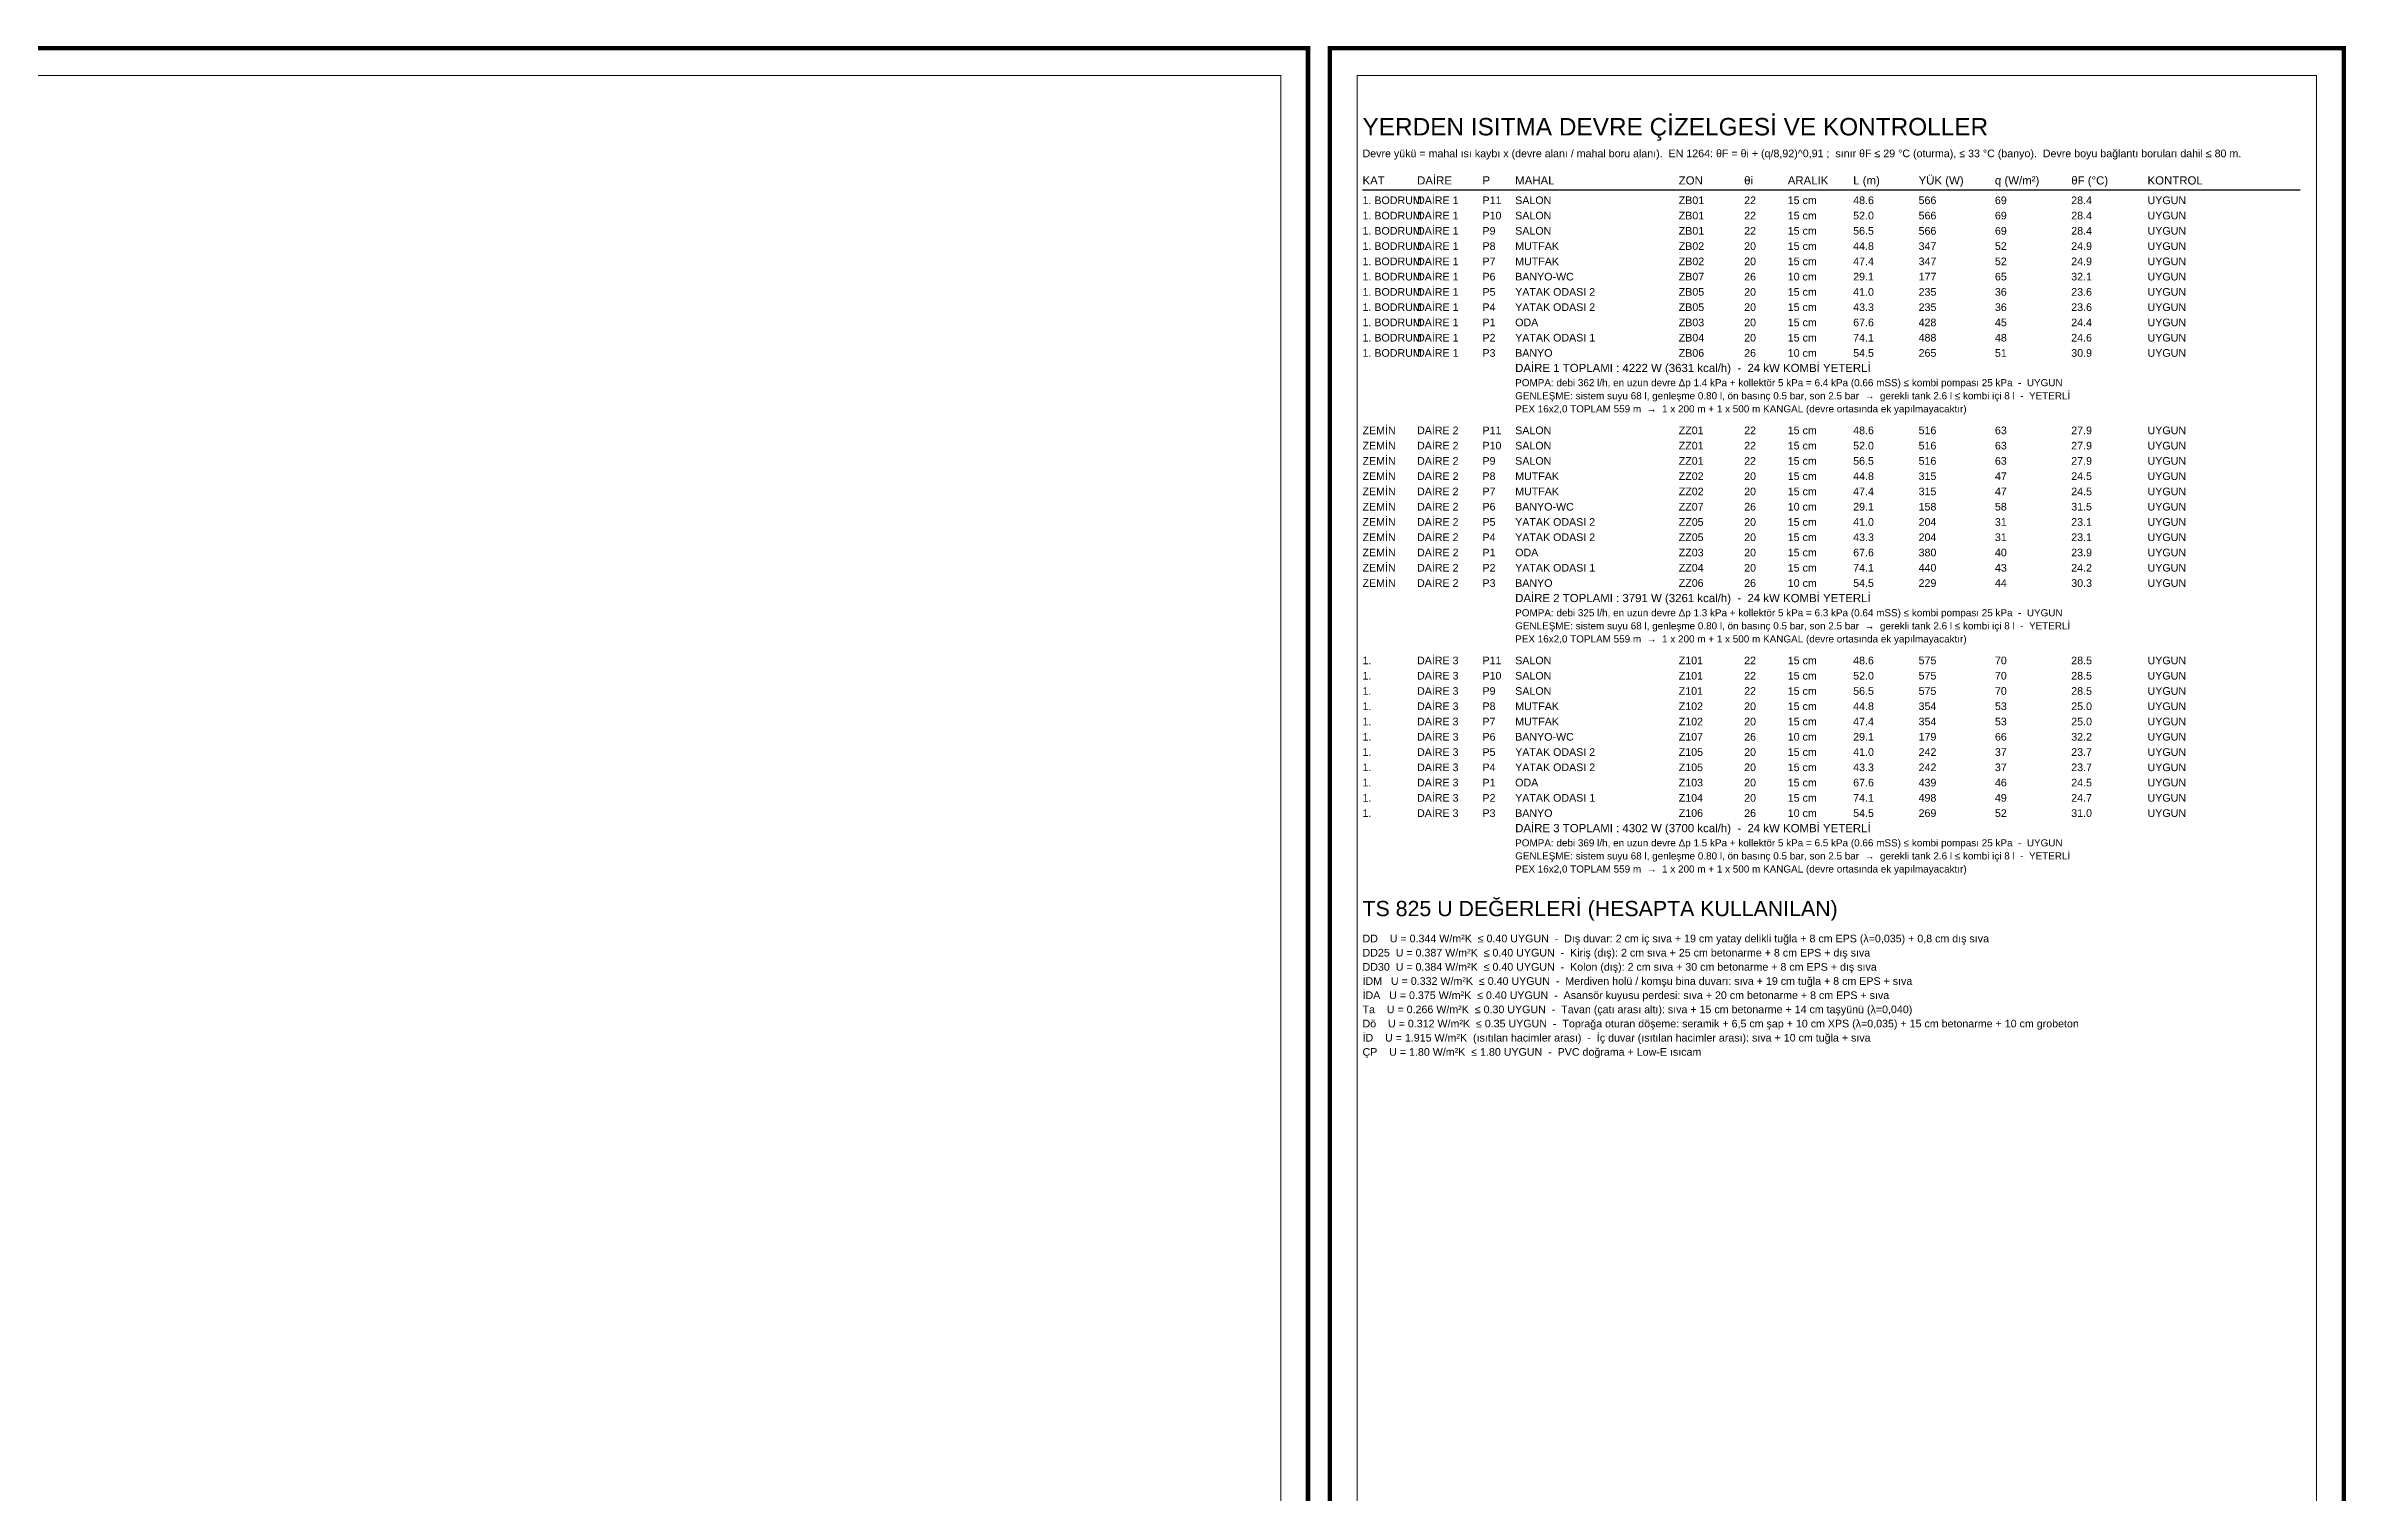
# Model space of a CAD drawing. Header units: centimetres. Extents: x -3952 to 14132, y 6348 to 11752.
# Drawn here: x 11693 to 13802, y 7675 to 9002 of the extents above; entities that cross this region are included whole.
import ezdxf

# ---------------------------------------------------------------- set-up
doc = ezdxf.new("R2010")
doc.units = ezdxf.units.CM
doc.layers.add('MTY-PAFTA', color=7, linetype='Continuous')
doc.layers.add('MTY-YAZI', color=7, linetype='Continuous')
doc.layers.add('ROTAS-PAFTA-SINIRI', color=8, linetype='Continuous', plot=False)
doc.styles.add('ROTAS', font='arial.ttf')

# ---------------------------------------------------------------- blocks, each defined once
blk = doc.blocks.new('ROTAS_PAFTA')
blk.add_lwpolyline([(0, 0), (1, 0), (1, 1), (0, 1)], close=True)

msp = doc.modelspace()

# ---------------------------------------------------------------- linework, layer by layer
at = {"layer": 'MTY-PAFTA'}
for points, const_width in [([(9050, 6350), (12850, 6350), (12850, 9000), (9050, 9000)], 4), ([(12870, 6350), (13800, 6350), (13800, 9000), (12870, 9000)], 4), ([(9075, 6375), (12825, 6375), (12825, 8975), (9075, 8975)], 1), ([(12895, 6375), (13775, 6375), (13775, 8975), (12895, 8975)], 1)]:
    msp.add_lwpolyline(points, close=True, dxfattribs=dict(at, const_width=const_width))
at = {"layer": 'MTY-YAZI'}
msp.add_line((12900, 8870), (13760, 8870), dxfattribs=at)

# ---------------------------------------------------------------- block references
at = {"layer": 'ROTAS-PAFTA-SINIRI', "yscale": 2650}
for p, xscale in [((9050, 6350), 3800), ((12870, 6350), 930)]:
    msp.add_blockref('ROTAS_PAFTA', p, dxfattribs=dict(at, xscale=xscale))

# ---------------------------------------------------------------- texts
at = {"layer": 'MTY-YAZI', "style": 'ROTAS'}
for s, height, p in [('YERDEN ISITMA DEVRE ÇİZELGESİ VE KONTROLLER', 16, (12900, 8920)), ('Devre yükü = mahal ısı kaybı x (devre alanı / mahal boru alanı).  EN 1264: θF = θi + (q/8,92)^ 0,91 ;  sınır θF ≤ 29 °C (oturma), ≤ 33 °C (banyo).  Devre boyu bağlantı boruları dahil ≤ 80 m.', 7, (12900, 8900)), ('KAT', 7.5, (12900, 8875)), ('DAİRE', 7.5, (12950, 8875)), ('P', 7.5, (13010, 8875)), ('MAHAL', 7.5, (13040, 8875)), ('ZON', 7.5, (13190, 8875)), ('θi', 7.5, (13250, 8875)), ('ARALIK', 7.5, (13290, 8875)), ('L (m)', 7.5, (13350, 8875)), ('YÜK (W)', 7.5, (13410, 8875)), ('q (W/m²)', 7.5, (13480, 8875)), ('θF (°C)', 7.5, (13550, 8875)), ('KONTROL', 7.5, (13620, 8875)), ('1. BODRUM', 7, (12900, 8857)), ('DAİRE 1', 7, (12950, 8857)), ('P11', 7, (13010, 8857)), ('SALON', 7, (13040, 8857)), ('ZB01', 7, (13190, 8857)), ('22', 7, (13250, 8857)), ('15 cm', 7, (13290, 8857)), ('48.6', 7, (13350, 8857)), ('566', 7, (13410, 8857)), ('69', 7, (13480, 8857)), ('28.4', 7, (13550, 8857)), ('UYGUN', 7, (13620, 8857)), ('1. BODRUM', 7, (12900, 8843)), ('DAİRE 1', 7, (12950, 8843)), ('P10', 7, (13010, 8843)), ('SALON', 7, (13040, 8843)), ('ZB01', 7, (13190, 8843)), ('22', 7, (13250, 8843)), ('15 cm', 7, (13290, 8843)), ('52.0', 7, (13350, 8843)), ('566', 7, (13410, 8843)), ('69', 7, (13480, 8843)), ('28.4', 7, (13550, 8843)), ('UYGUN', 7, (13620, 8843)), ('1. BODRUM', 7, (12900, 8829)), ('1. BODRUM', 7, (12900, 8815)), ('DAİRE 1', 7, (12950, 8829)), ('DAİRE 1', 7, (12950, 8815)), ('P9', 7, (13010, 8829)), ('P8', 7, (13010, 8815)), ('SALON', 7, (13040, 8829)), ('MUTFAK', 7, (13040, 8815)), ('ZB01', 7, (13190, 8829)), ('ZB02', 7, (13190, 8815)), ('22', 7, (13250, 8829)), ('20', 7, (13250, 8815)), ('15 cm', 7, (13290, 8829)), ('15 cm', 7, (13290, 8815)), ('44.8', 7, (13350, 8815)), ('56.5', 7, (13350, 8829)), ('566', 7, (13410, 8829)), ('347', 7, (13410, 8815)), ('52', 7, (13480, 8815)), ('69', 7, (13480, 8829)), ('28.4', 7, (13550, 8829)), ('24.9', 7, (13550, 8815)), ('UYGUN', 7, (13620, 8829)), ('UYGUN', 7, (13620, 8815)), ('1. BODRUM', 7, (12900, 8801)), ('DAİRE 1', 7, (12950, 8801)), ('P7', 7, (13010, 8801)), ('MUTFAK', 7, (13040, 8801)), ('ZB02', 7, (13190, 8801)), ('20', 7, (13250, 8801)), ('15 cm', 7, (13290, 8801)), ('47.4', 7, (13350, 8801)), ('347', 7, (13410, 8801)), ('52', 7, (13480, 8801)), ('24.9', 7, (13550, 8801)), ('UYGUN', 7, (13620, 8801)), ('1. BODRUM', 7, (12900, 8787)), ('1. BODRUM', 7, (12900, 8773)), ('DAİRE 1', 7, (12950, 8787)), ('DAİRE 1', 7, (12950, 8773)), ('P6', 7, (13010, 8787)), ('P5', 7, (13010, 8773)), ('YATAK ODASI 2', 7, (13040, 8773)), ('BANYO-WC', 7, (13040, 8787)), ('ZB07', 7, (13190, 8787)), ('ZB05', 7, (13190, 8773)), ('26', 7, (13250, 8787)), ('20', 7, (13250, 8773)), ('10 cm', 7, (13290, 8787)), ('15 cm', 7, (13290, 8773)), ('41.0', 7, (13350, 8773)), ('29.1', 7, (13350, 8787)), ('235', 7, (13410, 8773)), ('177', 7, (13410, 8787)), ('36', 7, (13480, 8773)), ('65', 7, (13480, 8787)), ('32.1', 7, (13550, 8787)), ('23.6', 7, (13550, 8773)), ('UYGUN', 7, (13620, 8787)), ('UYGUN', 7, (13620, 8773)), ('1. BODRUM', 7, (12900, 8759)), ('DAİRE 1', 7, (12950, 8759)), ('P4', 7, (13010, 8759)), ('YATAK ODASI 2', 7, (13040, 8759)), ('ZB05', 7, (13190, 8759)), ('20', 7, (13250, 8759)), ('15 cm', 7, (13290, 8759)), ('43.3', 7, (13350, 8759)), ('235', 7, (13410, 8759)), ('36', 7, (13480, 8759)), ('23.6', 7, (13550, 8759)), ('UYGUN', 7, (13620, 8759)), ('1. BODRUM', 7, (12900, 8745)), ('1. BODRUM', 7, (12900, 8731)), ('DAİRE 1', 7, (12950, 8745)), ('DAİRE 1', 7, (12950, 8731)), ('P1', 7, (13010, 8745)), ('P2', 7, (13010, 8731)), ('YATAK ODASI 1', 7, (13040, 8731)), ('ODA', 7, (13040, 8745)), ('ZB03', 7, (13190, 8745)), ('ZB04', 7, (13190, 8731)), ('20', 7, (13250, 8745)), ('20', 7, (13250, 8731)), ('15 cm', 7, (13290, 8745)), ('15 cm', 7, (13290, 8731)), ('67.6', 7, (13350, 8745)), ('74.1', 7, (13350, 8731)), ('428', 7, (13410, 8745)), ('488', 7, (13410, 8731)), ('45', 7, (13480, 8745)), ('48', 7, (13480, 8731)), ('24.4', 7, (13550, 8745)), ('24.6', 7, (13550, 8731)), ('UYGUN', 7, (13620, 8745)), ('UYGUN', 7, (13620, 8731)), ('1. BODRUM', 7, (12900, 8717)), ('DAİRE 1', 7, (12950, 8717)), ('P3', 7, (13010, 8717)), ('BANYO', 7, (13040, 8717)), ('DAİRE 1 TOPLAMI : 4222 W (3631 kcal/h)  -  24 kW KOMBİ YETERLİ', 7.5, (13040, 8703)), ('ZB06', 7, (13190, 8717)), ('26', 7, (13250, 8717)), ('10 cm', 7, (13290, 8717)), ('54.5', 7, (13350, 8717)), ('265', 7, (13410, 8717)), ('51', 7, (13480, 8717)), ('30.9', 7, (13550, 8717)), ('UYGUN', 7, (13620, 8717)), ('POMPA: debi 362 l/h, en uzun devre Δp 1.4 kPa + kollektör 5 kPa = 6.4 kPa (0.66 mSS) ≤ kombi pompası 25 kPa  -  UYGUN', 6.5, (13040, 8690)), ('GENLEŞME: sistem suyu 68 l, genleşme 0.80 l, ön basınç 0.5 bar, son 2.5 bar  →  gerekli tank 2.6 l ≤ kombi içi 8 l  -  YETERLİ', 6.5, (13040, 8678)), ('PEX 16x2,0 TOPLAM 559 m  →  1 x 200 m + 1 x 500 m KANGAL (devre ortasında ek yapılmayacaktır)', 6.5, (13040, 8666)), ('ZEMİN', 7, (12900, 8646)), ('DAİRE 2', 7, (12950, 8646)), ('P11', 7, (13010, 8646)), ('SALON', 7, (13040, 8646)), ('ZZ01', 7, (13190, 8646)), ('22', 7, (13250, 8646)), ('15 cm', 7, (13290, 8646)), ('48.6', 7, (13350, 8646)), ('516', 7, (13410, 8646)), ('63', 7, (13480, 8646)), ('27.9', 7, (13550, 8646)), ('UYGUN', 7, (13620, 8646)), ('ZEMİN', 7, (12900, 8632)), ('DAİRE 2', 7, (12950, 8632)), ('P10', 7, (13010, 8632)), ('SALON', 7, (13040, 8632)), ('ZZ01', 7, (13190, 8632)), ('22', 7, (13250, 8632)), ('15 cm', 7, (13290, 8632)), ('52.0', 7, (13350, 8632)), ('516', 7, (13410, 8632)), ('63', 7, (13480, 8632)), ('27.9', 7, (13550, 8632)), ('UYGUN', 7, (13620, 8632)), ('ZEMİN', 7, (12900, 8618)), ('ZEMİN', 7, (12900, 8604)), ('DAİRE 2', 7, (12950, 8618)), ('DAİRE 2', 7, (12950, 8604)), ('P9', 7, (13010, 8618)), ('P8', 7, (13010, 8604)), ('SALON', 7, (13040, 8618)), ('MUTFAK', 7, (13040, 8604)), ('ZZ01', 7, (13190, 8618)), ('ZZ02', 7, (13190, 8604)), ('22', 7, (13250, 8618)), ('20', 7, (13250, 8604)), ('15 cm', 7, (13290, 8618)), ('15 cm', 7, (13290, 8604)), ('44.8', 7, (13350, 8604)), ('56.5', 7, (13350, 8618)), ('516', 7, (13410, 8618)), ('315', 7, (13410, 8604)), ('47', 7, (13480, 8604)), ('63', 7, (13480, 8618)), ('27.9', 7, (13550, 8618)), ('24.5', 7, (13550, 8604)), ('UYGUN', 7, (13620, 8618)), ('UYGUN', 7, (13620, 8604)), ('ZEMİN', 7, (12900, 8590)), ('DAİRE 2', 7, (12950, 8590)), ('P7', 7, (13010, 8590)), ('MUTFAK', 7, (13040, 8590)), ('ZZ02', 7, (13190, 8590)), ('20', 7, (13250, 8590)), ('15 cm', 7, (13290, 8590)), ('47.4', 7, (13350, 8590)), ('315', 7, (13410, 8590)), ('47', 7, (13480, 8590)), ('24.5', 7, (13550, 8590)), ('UYGUN', 7, (13620, 8590)), ('ZEMİN', 7, (12900, 8576)), ('ZEMİN', 7, (12900, 8562)), ('DAİRE 2', 7, (12950, 8576)), ('DAİRE 2', 7, (12950, 8562)), ('P6', 7, (13010, 8576)), ('P5', 7, (13010, 8562)), ('YATAK ODASI 2', 7, (13040, 8562)), ('BANYO-WC', 7, (13040, 8576)), ('ZZ07', 7, (13190, 8576)), ('ZZ05', 7, (13190, 8562)), ('26', 7, (13250, 8576)), ('20', 7, (13250, 8562)), ('10 cm', 7, (13290, 8576)), ('15 cm', 7, (13290, 8562)), ('41.0', 7, (13350, 8562)), ('29.1', 7, (13350, 8576)), ('204', 7, (13410, 8562)), ('158', 7, (13410, 8576)), ('58', 7, (13480, 8576)), ('31', 7, (13480, 8562)), ('31.5', 7, (13550, 8576)), ('23.1', 7, (13550, 8562)), ('UYGUN', 7, (13620, 8576)), ('UYGUN', 7, (13620, 8562)), ('ZEMİN', 7, (12900, 8548)), ('DAİRE 2', 7, (12950, 8548)), ('P4', 7, (13010, 8548)), ('YATAK ODASI 2', 7, (13040, 8548)), ('ZZ05', 7, (13190, 8548)), ('20', 7, (13250, 8548)), ('15 cm', 7, (13290, 8548)), ('43.3', 7, (13350, 8548)), ('204', 7, (13410, 8548)), ('31', 7, (13480, 8548)), ('23.1', 7, (13550, 8548)), ('UYGUN', 7, (13620, 8548)), ('ZEMİN', 7, (12900, 8534)), ('ZEMİN', 7, (12900, 8520)), ('DAİRE 2', 7, (12950, 8534)), ('DAİRE 2', 7, (12950, 8520)), ('P1', 7, (13010, 8534)), ('P2', 7, (13010, 8520)), ('YATAK ODASI 1', 7, (13040, 8520)), ('ODA', 7, (13040, 8534)), ('ZZ03', 7, (13190, 8534)), ('ZZ04', 7, (13190, 8520)), ('20', 7, (13250, 8534)), ('20', 7, (13250, 8520)), ('15 cm', 7, (13290, 8534)), ('15 cm', 7, (13290, 8520)), ('67.6', 7, (13350, 8534)), ('74.1', 7, (13350, 8520)), ('440', 7, (13410, 8520)), ('380', 7, (13410, 8534)), ('40', 7, (13480, 8534)), ('43', 7, (13480, 8520)), ('23.9', 7, (13550, 8534)), ('24.2', 7, (13550, 8520)), ('UYGUN', 7, (13620, 8534)), ('UYGUN', 7, (13620, 8520)), ('ZEMİN', 7, (12900, 8506)), ('DAİRE 2', 7, (12950, 8506)), ('P3', 7, (13010, 8506)), ('BANYO', 7, (13040, 8506)), ('DAİRE 2 TOPLAMI : 3791 W (3261 kcal/h)  -  24 kW KOMBİ YETERLİ', 7.5, (13040, 8492)), ('ZZ06', 7, (13190, 8506)), ('26', 7, (13250, 8506)), ('10 cm', 7, (13290, 8506)), ('54.5', 7, (13350, 8506)), ('229', 7, (13410, 8506)), ('44', 7, (13480, 8506)), ('30.3', 7, (13550, 8506)), ('UYGUN', 7, (13620, 8506)), ('POMPA: debi 325 l/h, en uzun devre Δp 1.3 kPa + kollektör 5 kPa = 6.3 kPa (0.64 mSS) ≤ kombi pompası 25 kPa  -  UYGUN', 6.5, (13040, 8479)), ('GENLEŞME: sistem suyu 68 l, genleşme 0.80 l, ön basınç 0.5 bar, son 2.5 bar  →  gerekli tank 2.6 l ≤ kombi içi 8 l  -  YETERLİ', 6.5, (13040, 8467)), ('PEX 16x2,0 TOPLAM 559 m  →  1 x 200 m + 1 x 500 m KANGAL (devre ortasında ek yapılmayacaktır)', 6.5, (13040, 8455)), ('1.', 7, (12900, 8435)), ('DAİRE 3', 7, (12950, 8435)), ('P11', 7, (13010, 8435)), ('SALON', 7, (13040, 8435)), ('Z101', 7, (13190, 8435)), ('22', 7, (13250, 8435)), ('15 cm', 7, (13290, 8435)), ('48.6', 7, (13350, 8435)), ('575', 7, (13410, 8435)), ('70', 7, (13480, 8435)), ('28.5', 7, (13550, 8435)), ('UYGUN', 7, (13620, 8435)), ('1.', 7, (12900, 8421)), ('DAİRE 3', 7, (12950, 8421)), ('P10', 7, (13010, 8421)), ('SALON', 7, (13040, 8421)), ('Z101', 7, (13190, 8421)), ('22', 7, (13250, 8421)), ('15 cm', 7, (13290, 8421)), ('52.0', 7, (13350, 8421)), ('575', 7, (13410, 8421)), ('70', 7, (13480, 8421)), ('28.5', 7, (13550, 8421)), ('UYGUN', 7, (13620, 8421)), ('1.', 7, (12900, 8407)), ('1.', 7, (12900, 8393)), ('DAİRE 3', 7, (12950, 8407)), ('DAİRE 3', 7, (12950, 8393)), ('P9', 7, (13010, 8407)), ('P8', 7, (13010, 8393)), ('SALON', 7, (13040, 8407)), ('MUTFAK', 7, (13040, 8393)), ('Z101', 7, (13190, 8407)), ('Z102', 7, (13190, 8393)), ('22', 7, (13250, 8407)), ('20', 7, (13250, 8393)), ('15 cm', 7, (13290, 8407)), ('15 cm', 7, (13290, 8393)), ('44.8', 7, (13350, 8393)), ('56.5', 7, (13350, 8407)), ('575', 7, (13410, 8407)), ('354', 7, (13410, 8393)), ('53', 7, (13480, 8393)), ('70', 7, (13480, 8407)), ('28.5', 7, (13550, 8407)), ('25.0', 7, (13550, 8393)), ('UYGUN', 7, (13620, 8407)), ('UYGUN', 7, (13620, 8393)), ('1.', 7, (12900, 8379)), ('DAİRE 3', 7, (12950, 8379)), ('P7', 7, (13010, 8379)), ('MUTFAK', 7, (13040, 8379)), ('Z102', 7, (13190, 8379)), ('20', 7, (13250, 8379)), ('15 cm', 7, (13290, 8379)), ('47.4', 7, (13350, 8379)), ('354', 7, (13410, 8379)), ('53', 7, (13480, 8379)), ('25.0', 7, (13550, 8379)), ('UYGUN', 7, (13620, 8379)), ('1.', 7, (12900, 8365)), ('1.', 7, (12900, 8351)), ('DAİRE 3', 7, (12950, 8365)), ('DAİRE 3', 7, (12950, 8351)), ('P6', 7, (13010, 8365)), ('P5', 7, (13010, 8351)), ('YATAK ODASI 2', 7, (13040, 8351)), ('BANYO-WC', 7, (13040, 8365)), ('Z107', 7, (13190, 8365)), ('Z105', 7, (13190, 8351)), ('26', 7, (13250, 8365)), ('20', 7, (13250, 8351)), ('10 cm', 7, (13290, 8365)), ('15 cm', 7, (13290, 8351)), ('41.0', 7, (13350, 8351)), ('29.1', 7, (13350, 8365)), ('242', 7, (13410, 8351)), ('179', 7, (13410, 8365)), ('37', 7, (13480, 8351)), ('66', 7, (13480, 8365)), ('32.2', 7, (13550, 8365)), ('23.7', 7, (13550, 8351)), ('UYGUN', 7, (13620, 8365)), ('UYGUN', 7, (13620, 8351)), ('1.', 7, (12900, 8337)), ('DAİRE 3', 7, (12950, 8337)), ('P4', 7, (13010, 8337)), ('YATAK ODASI 2', 7, (13040, 8337)), ('Z105', 7, (13190, 8337)), ('20', 7, (13250, 8337)), ('15 cm', 7, (13290, 8337)), ('43.3', 7, (13350, 8337)), ('242', 7, (13410, 8337)), ('37', 7, (13480, 8337)), ('23.7', 7, (13550, 8337)), ('UYGUN', 7, (13620, 8337)), ('1.', 7, (12900, 8323)), ('1.', 7, (12900, 8309)), ('DAİRE 3', 7, (12950, 8323)), ('DAİRE 3', 7, (12950, 8309)), ('P1', 7, (13010, 8323)), ('P2', 7, (13010, 8309)), ('YATAK ODASI 1', 7, (13040, 8309)), ('ODA', 7, (13040, 8323)), ('Z103', 7, (13190, 8323)), ('Z104', 7, (13190, 8309)), ('20', 7, (13250, 8323)), ('20', 7, (13250, 8309)), ('15 cm', 7, (13290, 8323)), ('15 cm', 7, (13290, 8309)), ('67.6', 7, (13350, 8323)), ('74.1', 7, (13350, 8309)), ('439', 7, (13410, 8323)), ('498', 7, (13410, 8309)), ('46', 7, (13480, 8323)), ('49', 7, (13480, 8309)), ('24.5', 7, (13550, 8323)), ('24.7', 7, (13550, 8309)), ('UYGUN', 7, (13620, 8323)), ('UYGUN', 7, (13620, 8309)), ('1.', 7, (12900, 8295)), ('DAİRE 3', 7, (12950, 8295)), ('P3', 7, (13010, 8295)), ('BANYO', 7, (13040, 8295)), ('DAİRE 3 TOPLAMI : 4302 W (3700 kcal/h)  -  24 kW KOMBİ YETERLİ', 7.5, (13040, 8281)), ('Z106', 7, (13190, 8295)), ('26', 7, (13250, 8295)), ('10 cm', 7, (13290, 8295)), ('54.5', 7, (13350, 8295)), ('269', 7, (13410, 8295)), ('52', 7, (13480, 8295)), ('31.0', 7, (13550, 8295)), ('UYGUN', 7, (13620, 8295)), ('POMPA: debi 369 l/h, en uzun devre Δp 1.5 kPa + kollektör 5 kPa = 6.5 kPa (0.66 mSS) ≤ kombi pompası 25 kPa  -  UYGUN', 6.5, (13040, 8268)), ('GENLEŞME: sistem suyu 68 l, genleşme 0.80 l, ön basınç 0.5 bar, son 2.5 bar  →  gerekli tank 2.6 l ≤ kombi içi 8 l  -  YETERLİ', 6.5, (13040, 8256)), ('PEX 16x2,0 TOPLAM 559 m  →  1 x 200 m + 1 x 500 m KANGAL (devre ortasında ek yapılmayacaktır)', 6.5, (13040, 8244)), ('TS 825 U DEĞERLERİ (HESAPTA KULLANILAN)', 14, (12900, 8204)), ('DD    U = 0.344 W/m²K  ≤ 0.40 UYGUN  -  Dış duvar: 2 cm iç sıva + 19 cm yatay delikli tuğla + 8 cm EPS (λ=0,035) + 0,8 cm dış sıva', 7, (12900, 8180)), ('DD25  U = 0.387 W/m²K  ≤ 0.40 UYGUN  -  Kiriş (dış): 2 cm sıva + 25 cm betonarme + 8 cm EPS + dış sıva', 7, (12900, 8167)), ('DD30  U = 0.384 W/m²K  ≤ 0.40 UYGUN  -  Kolon (dış): 2 cm sıva + 30 cm betonarme + 8 cm EPS + dış sıva', 7, (12900, 8154)), ('İDM   U = 0.332 W/m²K  ≤ 0.40 UYGUN  -  Merdiven holü / komşu bina duvarı: sıva + 19 cm tuğla + 8 cm EPS + sıva', 7, (12900, 8141)), ('Ta    U = 0.266 W/m²K  ≤ 0.30 UYGUN  -  Tavan (çatı arası altı): sıva + 15 cm betonarme + 14 cm taşyünü (λ=0,040)', 7, (12900, 8115)), ('İDA   U = 0.375 W/m²K  ≤ 0.40 UYGUN  -  Asansör kuyusu perdesi: sıva + 20 cm betonarme + 8 cm EPS + sıva', 7, (12900, 8128)), ('Dö    U = 0.312 W/m²K  ≤ 0.35 UYGUN  -  Toprağa oturan döşeme: seramik + 6,5 cm şap + 10 cm XPS (λ=0,035) + 15 cm betonarme + 10 cm grobeton', 7, (12900, 8102)), ('ÇP    U = 1.80 W/m²K  ≤ 1.80 UYGUN  -  PVC doğrama + Low-E ısıcam', 7, (12900, 8076)), ('İD    U = 1.915 W/m²K  (ısıtılan hacimler arası)  -  İç duvar (ısıtılan hacimler arası): sıva + 10 cm tuğla + sıva', 7, (12900, 8089))]:
    msp.add_text(s, height=height, dxfattribs=at).set_placement(p)

doc.saveas('drawing.dxf')
